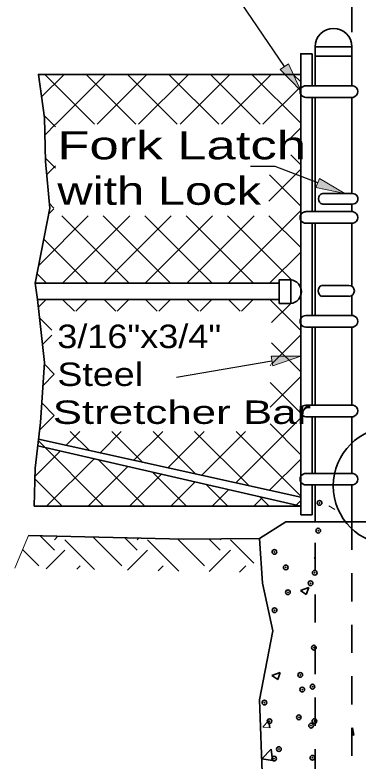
# Model space of a CAD drawing. Extents: x 36.5 to 71.8, y 27 to 49.
# Drawn here: x 45.14 to 46.604, y 41.984 to 45.168 of the extents above; entities that cross this region are included whole.
import ezdxf

# ---------------------------------------------------------------- set-up
doc = ezdxf.new("R2010")
doc.units = 0
doc.header["$LTSCALE"] = 0.04
doc.header["$PDMODE"] = 32
doc.header["$PDSIZE"] = 0.02
doc.linetypes.add('MEDIUM_DASHED', pattern=[4.5, 3, -1.5])
for name, color, linetype, lineweight in [('1', 7, 'Continuous', 35), ('2', 7, 'MEDIUM_DASHED', 35), ('3', 7, 'Continuous', 13), ('4', 7, 'Continuous', 35), ('6', 7, 'Continuous', 13)]:
    doc.layers.add(name, color=color, linetype=linetype, lineweight=lineweight)

msp = doc.modelspace()

# ---------------------------------------------------------------- hatches: boundary and pattern name
at = {"layer": '3'}
for points in [[(46.30675, 44.95908), (46.27217, 44.93583), (46.35933, 44.84383), (46.35933, 44.84383)], [(46.43925, 44.4705), (46.42417, 44.43167), (46.54817, 44.40575), (46.54817, 44.40575)], [(46.23258, 43.71158), (46.23967, 43.67058), (46.35933, 43.71242), (46.35933, 43.71242)]]:
    msp.add_hatch(color=256, dxfattribs=at).paths.add_polyline_path(points)

# ---------------------------------------------------------------- linework, layer by layer
at = {"layer": '1'}
for p, q in [((46.57733, 45.09467), (46.57733, 46.22125)), ((46.42108, 45.03225), (46.57733, 45.03225)), ((46.42108, 44.86567), (46.42108, 45.03225)), ((46.57733, 44.86567), (46.57733, 45.03225)), ((46.40792, 44.86567), (46.40792, 45.00217)), ((46.42108, 44.99242), (46.57733, 44.99242)), ((45.25383, 44.81825), (45.34958, 44.914)), ((45.47892, 44.70192), (45.26692, 44.914)), ((45.31433, 44.70192), (45.52633, 44.914)), ((45.65575, 44.70192), (45.44367, 44.914)), ((45.49108, 44.70192), (45.70308, 44.914)), ((45.8325, 44.70192), (45.6205, 44.914)), ((45.66783, 44.70192), (45.87992, 44.914)), ((46.00925, 44.70192), (45.79725, 44.914)), ((45.84458, 44.70192), (46.05667, 44.914)), ((46.18608, 44.70192), (45.974, 44.914)), ((46.02142, 44.70192), (46.23342, 44.914)), ((46.35933, 44.7055), (46.15083, 44.914)), ((46.35933, 44.88225), (46.32758, 44.914)), ((46.19817, 44.70192), (46.35933, 44.86308)), ((46.58283, 44.86567), (46.38158, 44.86567)), ((46.58283, 44.81633), (46.38158, 44.81633)), ((46.40792, 44.3285), (46.40792, 44.81633)), ((46.42108, 44.3285), (46.42108, 44.81633)), ((46.57733, 44.40575), (46.57733, 44.81633)), ((45.31367, 44.69042), (45.26517, 44.739)), ((45.26833, 44.656), (45.31367, 44.70133)), ((46.31658, 44.6435), (46.35933, 44.68625)), ((45.31258, 44.51475), (45.27075, 44.55658)), ((46.35933, 44.52867), (46.31658, 44.57142)), ((45.276, 44.48692), (45.31367, 44.52458)), ((46.22383, 44.374), (46.35933, 44.5095)), ((46.35933, 44.35192), (46.22617, 44.48508)), ((46.45308, 44.40575), (46.58058, 44.40575)), ((45.30658, 44.344), (45.28692, 44.36358)), ((46.45308, 44.36117), (46.58058, 44.36117)), ((46.57733, 44.3285), (46.57733, 44.36117)), ((45.28392, 44.318), (45.30658, 44.34058)), ((46.04958, 44.023), (46.35933, 44.33275)), ((46.58283, 44.3285), (46.38158, 44.3285)), ((45.2415, 44.09883), (45.453, 44.31033)), ((45.6275, 44.023), (45.34025, 44.31033)), ((45.3425, 44.023), (45.62983, 44.31033)), ((45.80433, 44.023), (45.517, 44.31033)), ((45.80433, 44.023), (45.517, 44.31033)), ((45.51925, 44.023), (45.80658, 44.31033)), ((45.98108, 44.023), (45.69375, 44.31033)), ((45.696, 44.023), (45.98333, 44.31033)), ((46.15783, 44.023), (45.87058, 44.31033)), ((45.87283, 44.023), (46.16008, 44.31033)), ((46.32067, 44.037), (46.04733, 44.31033)), ((46.35933, 44.17517), (46.22383, 44.31058)), ((46.58283, 44.27925), (46.38158, 44.27925)), ((46.40792, 43.885), (46.40792, 44.27925)), ((46.42108, 43.885), (46.42108, 44.27925)), ((46.57733, 44.01058), (46.57733, 44.27925)), ((45.45075, 44.023), (45.26317, 44.21067)), ((46.22633, 44.023), (46.35933, 44.15592)), ((45.274, 44.023), (45.2345, 44.0625)), ((45.22683, 44.023), (46.2675, 44.023)), ((46.44867, 44.01408), (46.56492, 44.01408)), ((46.36142, 43.99625), (46.35933, 43.99833)), ((46.35933, 43.97917), (46.362, 43.98183)), ((45.23567, 43.95342), (46.2675, 43.95342)), ((45.2395, 43.92008), (45.27292, 43.95342)), ((45.3935, 43.9035), (45.34358, 43.95342)), ((45.39975, 43.9035), (45.44967, 43.95342)), ((45.57025, 43.9035), (45.52033, 43.95342)), ((45.5765, 43.9035), (45.62642, 43.95342)), ((45.74708, 43.9035), (45.69717, 43.95342)), ((45.75333, 43.9035), (45.80317, 43.95342)), ((45.92383, 43.9035), (45.87392, 43.95342)), ((45.93008, 43.9035), (45.98, 43.95342)), ((46.10058, 43.9035), (46.05067, 43.95342)), ((46.10683, 43.9035), (46.15675, 43.95342)), ((46.35933, 43.82158), (46.2275, 43.95342)), ((46.44867, 43.96717), (46.56492, 43.96717)), ((46.57733, 43.885), (46.57733, 43.97067)), ((46.23508, 43.855), (46.31675, 43.93667)), ((46.58283, 43.885), (46.38158, 43.885)), ((45.297, 43.82317), (45.24467, 43.87558)), ((46.58283, 43.83575), (46.38158, 43.83575)), ((46.40792, 43.50258), (46.40792, 43.83575)), ((46.42108, 43.50258), (46.42108, 43.83575)), ((46.57733, 43.50258), (46.57733, 43.83575)), ((45.25775, 43.7615), (45.297, 43.80075)), ((46.23508, 43.67817), (46.35933, 43.80242)), ((46.35933, 43.64483), (46.23508, 43.769)), ((45.30775, 43.63567), (45.26617, 43.67725)), ((46.22825, 43.67133), (46.23183, 43.67492)), ((45.25992, 43.58683), (45.30775, 43.63475)), ((46.22825, 43.4945), (46.35933, 43.62558)), ((46.35933, 43.468), (46.22825, 43.59908)), ((45.30775, 43.45892), (45.25467, 43.512)), ((46.58283, 43.50258), (46.38158, 43.50258)), ((45.24517, 43.39533), (45.30775, 43.458)), ((46.082, 43.17158), (46.35933, 43.44883)), ((46.58283, 43.45325), (46.38158, 43.45325)), ((46.40792, 43.21158), (46.40792, 43.45325)), ((46.42108, 43.21158), (46.42108, 43.45325)), ((46.57733, 43.21158), (46.57733, 43.45325)), ((46.35933, 43.29125), (46.22825, 43.42233)), ((45.3585, 43.33192), (45.41708, 43.3905)), ((45.4565, 43.31017), (45.37617, 43.3905)), ((45.50317, 43.29983), (45.59392, 43.3905)), ((45.68358, 43.25983), (45.55292, 43.3905)), ((45.64792, 43.26775), (45.77067, 43.3905)), ((45.91075, 43.2095), (45.72967, 43.3905)), ((45.79258, 43.23567), (45.94742, 43.3905)), ((46.13783, 43.15917), (45.9065, 43.3905)), ((45.93733, 43.20358), (46.12425, 43.3905)), ((46.35933, 43.1145), (46.08325, 43.3905)), ((45.51817, 43.07175), (45.24, 43.34992)), ((45.24092, 43.358), (46.35975, 43.11)), ((45.23767, 43.32925), (46.35933, 43.07175)), ((45.22592, 43.19933), (45.33375, 43.30717)), ((45.27508, 43.07175), (45.4775, 43.27417)), ((45.69492, 43.07175), (45.49692, 43.26975)), ((46.22675, 43.1395), (46.35933, 43.27208)), ((45.45183, 43.07175), (45.62133, 43.24117)), ((45.87175, 43.07175), (45.72642, 43.217)), ((45.34142, 43.07175), (45.22558, 43.18758)), ((45.62867, 43.07175), (45.76508, 43.20817)), ((46.58283, 43.21158), (46.38158, 43.21158)), ((45.80542, 43.07175), (45.90883, 43.17517)), ((46.0485, 43.07175), (45.95583, 43.16433)), ((46.58283, 43.16233), (46.38158, 43.16233)), ((46.40792, 43.03458), (46.40792, 43.16233)), ((46.42108, 43.00542), (46.42108, 43.16233)), ((46.57733, 43.00542), (46.57733, 43.16233)), ((45.98217, 43.07175), (46.05258, 43.14217)), ((46.159, 43.07175), (46.19633, 43.10917)), ((46.22525, 43.07175), (46.18533, 43.11167)), ((46.33575, 43.07175), (46.35933, 43.09525)), ((45.22242, 43.07175), (46.35933, 43.07175)), ((46.35933, 43.03458), (46.40792, 43.03458))]:
    msp.add_line(p, q, dxfattribs=at)
at = {"layer": '1', "lineweight": 25}
for p, q in [((45.30825, 42.88392), (45.24733, 42.94483)), ((45.30825, 42.92808), (45.32325, 42.94308)), ((45.47942, 42.80117), (45.35242, 42.92808)), ((45.5955, 42.81758), (45.47342, 42.93967)), ((45.66175, 42.88392), (45.60908, 42.93658)), ((45.66175, 42.92808), (45.66892, 42.93525)), ((45.83942, 42.79467), (45.706, 42.92808)), ((45.94908, 42.81758), (45.83525, 42.93142)), ((46.01533, 42.88392), (45.96758, 42.93167)), ((46.01533, 42.92808), (46.01933, 42.93208)), ((46.15867, 42.829), (46.0595, 42.92808)), ((45.24192, 42.81758), (45.17292, 42.88658)), ((45.27333, 42.80483), (45.35242, 42.88392)), ((45.62067, 42.79858), (45.706, 42.88392)), ((45.968, 42.79233), (46.0595, 42.88392)), ((45.40358, 42.8025), (45.41875, 42.81758)), ((45.75092, 42.79625), (45.77225, 42.81758)), ((46.09825, 42.79), (46.12583, 42.81758))]:
    msp.add_line(p, q, dxfattribs=at)
at = {"layer": '1'}
for points in [[(46.40792, 45.00217), (46.35933, 45.00217), (46.35933, 43.03458)], [(46.35933, 44.914), (45.24008, 44.914), (45.26667, 44.72833), (45.27108, 44.54275), (45.28875, 44.34317), (45.22683, 44.023), (45.23567, 43.95342), (45.26667, 43.68425), (45.24892, 43.429), (45.22683, 43.23417), (45.22242, 43.07175)], [(46.20858, 41.44492), (46.17733, 41.67442), (46.19608, 41.89733), (46.18358, 42.24483), (46.23983, 42.53992), (46.19608, 42.74317), (46.18358, 42.93325), (46.29608, 43.00542), (46.45858, 43.00542), (46.65858, 43.00542), (46.76483, 42.97258), (46.83983, 42.91358)]]:
    msp.add_lwpolyline(points, dxfattribs=at)
msp.add_lwpolyline([(46.2675, 43.93667), (46.2675, 44.03758), (46.31675, 44.03758), (46.31675, 43.93667)], close=True, dxfattribs=at)
msp.add_circle((46.74892, 43.15792), 0.25087, dxfattribs=at)
for centre, radius, start, end in [((46.49917, 45.03225), 0.07812, 0, 180), ((46.38108, 44.841), 0.02464, 88.93646, 271.06354), ((46.577, 44.841), 0.02532, 283.36587, 76.63412), ((46.45758, 44.38342), 0.02273, 101.29569, 258.7043), ((46.58133, 44.38342), 0.0223, 268.04269, 91.95731), ((46.38108, 44.30383), 0.02464, 88.93646, 271.06354), ((46.577, 44.30383), 0.02532, 283.36587, 76.63412), ((46.31158, 43.98708), 0.05071, 275.82289, 84.1771), ((46.45925, 43.99058), 0.02575, 114.33022, 245.66978), ((46.56492, 43.99058), 0.02346, 270, 90), ((46.38108, 43.86042), 0.02464, 88.93646, 271.06354), ((46.577, 43.86042), 0.02532, 283.36587, 76.63412), ((46.38108, 43.47792), 0.02464, 88.93646, 271.06354), ((46.577, 43.47792), 0.02532, 283.36587, 76.63412), ((46.38108, 43.18692), 0.02464, 88.93646, 271.06354), ((46.577, 43.18692), 0.02532, 283.36587, 76.63412)]:
    msp.add_arc(centre, radius, start, end, dxfattribs=at)
at = {"layer": '2'}
for p, q in [((46.42108, 41.25442), (46.42108, 43.13)), ((46.57733, 43.00542), (46.57733, 41.25442))]:
    msp.add_line(p, q, dxfattribs=at)
at = {"layer": '3', "lineweight": 25}
msp.add_line((46.23617, 43.69108), (45.82933, 43.6205), dxfattribs=at)
for points in [[(46.2895, 44.9475), (46.08358, 45.25308), (45.89075, 45.25308)], [(46.43175, 44.45108), (46.25017, 44.52183), (46.14492, 44.52183)]]:
    msp.add_lwpolyline(points, dxfattribs=at)
at = {"layer": '3'}
for points in [[(46.30675, 44.95908), (46.27217, 44.93583), (46.35933, 44.84383), (46.35933, 44.84383)], [(46.43925, 44.4705), (46.42417, 44.43167), (46.54817, 44.40575), (46.54817, 44.40575)], [(46.23258, 43.71158), (46.23967, 43.67058), (46.35933, 43.71242), (46.35933, 43.71242)]]:
    msp.add_lwpolyline(points, close=True, dxfattribs=at)
at = {"layer": '4', "lineweight": 13}
for p, q in [((46.47992, 43.07358), (46.50483, 43.05683)), ((45.1975, 42.946), (45.14, 42.80725)), ((46.19725, 42.12883), (46.22133, 42.15758)), ((46.19725, 42.12883), (46.22717, 42.12625))]:
    msp.add_line(p, q, dxfattribs=at)
at = {"layer": '4'}
for p, q in [((46.41717, 42.84967), (46.42108, 42.85433)), ((46.41717, 42.84967), (46.42108, 42.84933)), ((46.35833, 42.711), (46.39333, 42.72442)), ((46.35833, 42.711), (46.38317, 42.69425)), ((46.38317, 42.69425), (46.39333, 42.72442)), ((46.23667, 42.34842), (46.27167, 42.36183)), ((46.2615, 42.33167), (46.27167, 42.36183)), ((46.23667, 42.34842), (46.2615, 42.33167)), ((46.22717, 42.12625), (46.22142, 42.15758)), ((46.57733, 42.123), (46.58, 42.12617)), ((46.58575, 42.09483), (46.58, 42.12617)), ((46.57733, 42.09558), (46.58575, 42.09483)), ((46.19408, 41.9935), (46.233, 42.03408)), ((46.2385, 41.98658), (46.233, 42.03408)), ((46.19408, 41.9935), (46.2385, 41.98658))]:
    msp.add_line(p, q, dxfattribs=at)
msp.add_lwpolyline([(46.18358, 42.93325), (45.85883, 42.93092), (45.1975, 42.946)], dxfattribs=at)
for p in [(46.43992, 43.08558), (46.43392, 42.96708), (46.24708, 42.87625), (46.29567, 42.80992), (46.41925, 42.78725), (46.40108, 42.74275), (46.30492, 42.704), (46.2475, 42.62742), (46.41567, 42.46775), (46.35758, 42.35117), (46.36567, 42.289), (46.40958, 42.30125), (46.20425, 42.23308), (46.22608, 42.15392), (46.35125, 42.17042), (46.41775, 42.15408), (46.4035, 42.13483), (46.26625, 42.03483), (46.246, 41.99425), (46.40908, 41.99817)]:
    msp.add_point(p, dxfattribs=at)
at = {"layer": '6'}
msp.add_line((46.57733, 45.03217), (46.57742, 45.03217), dxfattribs=at)

# ---------------------------------------------------------------- texts
at = {"layer": '3'}
for s, height, width, p in [('Fork Latch', 0.12, 1.4, (45.32075, 44.55192)), ('with Lock', 0.12, 1.3, (45.32075, 44.35767)), ('3/16"x3/4"', 0.1, 1.15, (45.32075, 43.74633)), ('Steel', 0.1, 1.2, (45.32075, 43.5845)), ('Stretcher Bar', 0.1, 1.4, (45.30108, 43.42258))]:
    msp.add_text(s, height=height, dxfattribs=dict(at, width=width)).set_placement(p)

doc.saveas('drawing.dxf')
